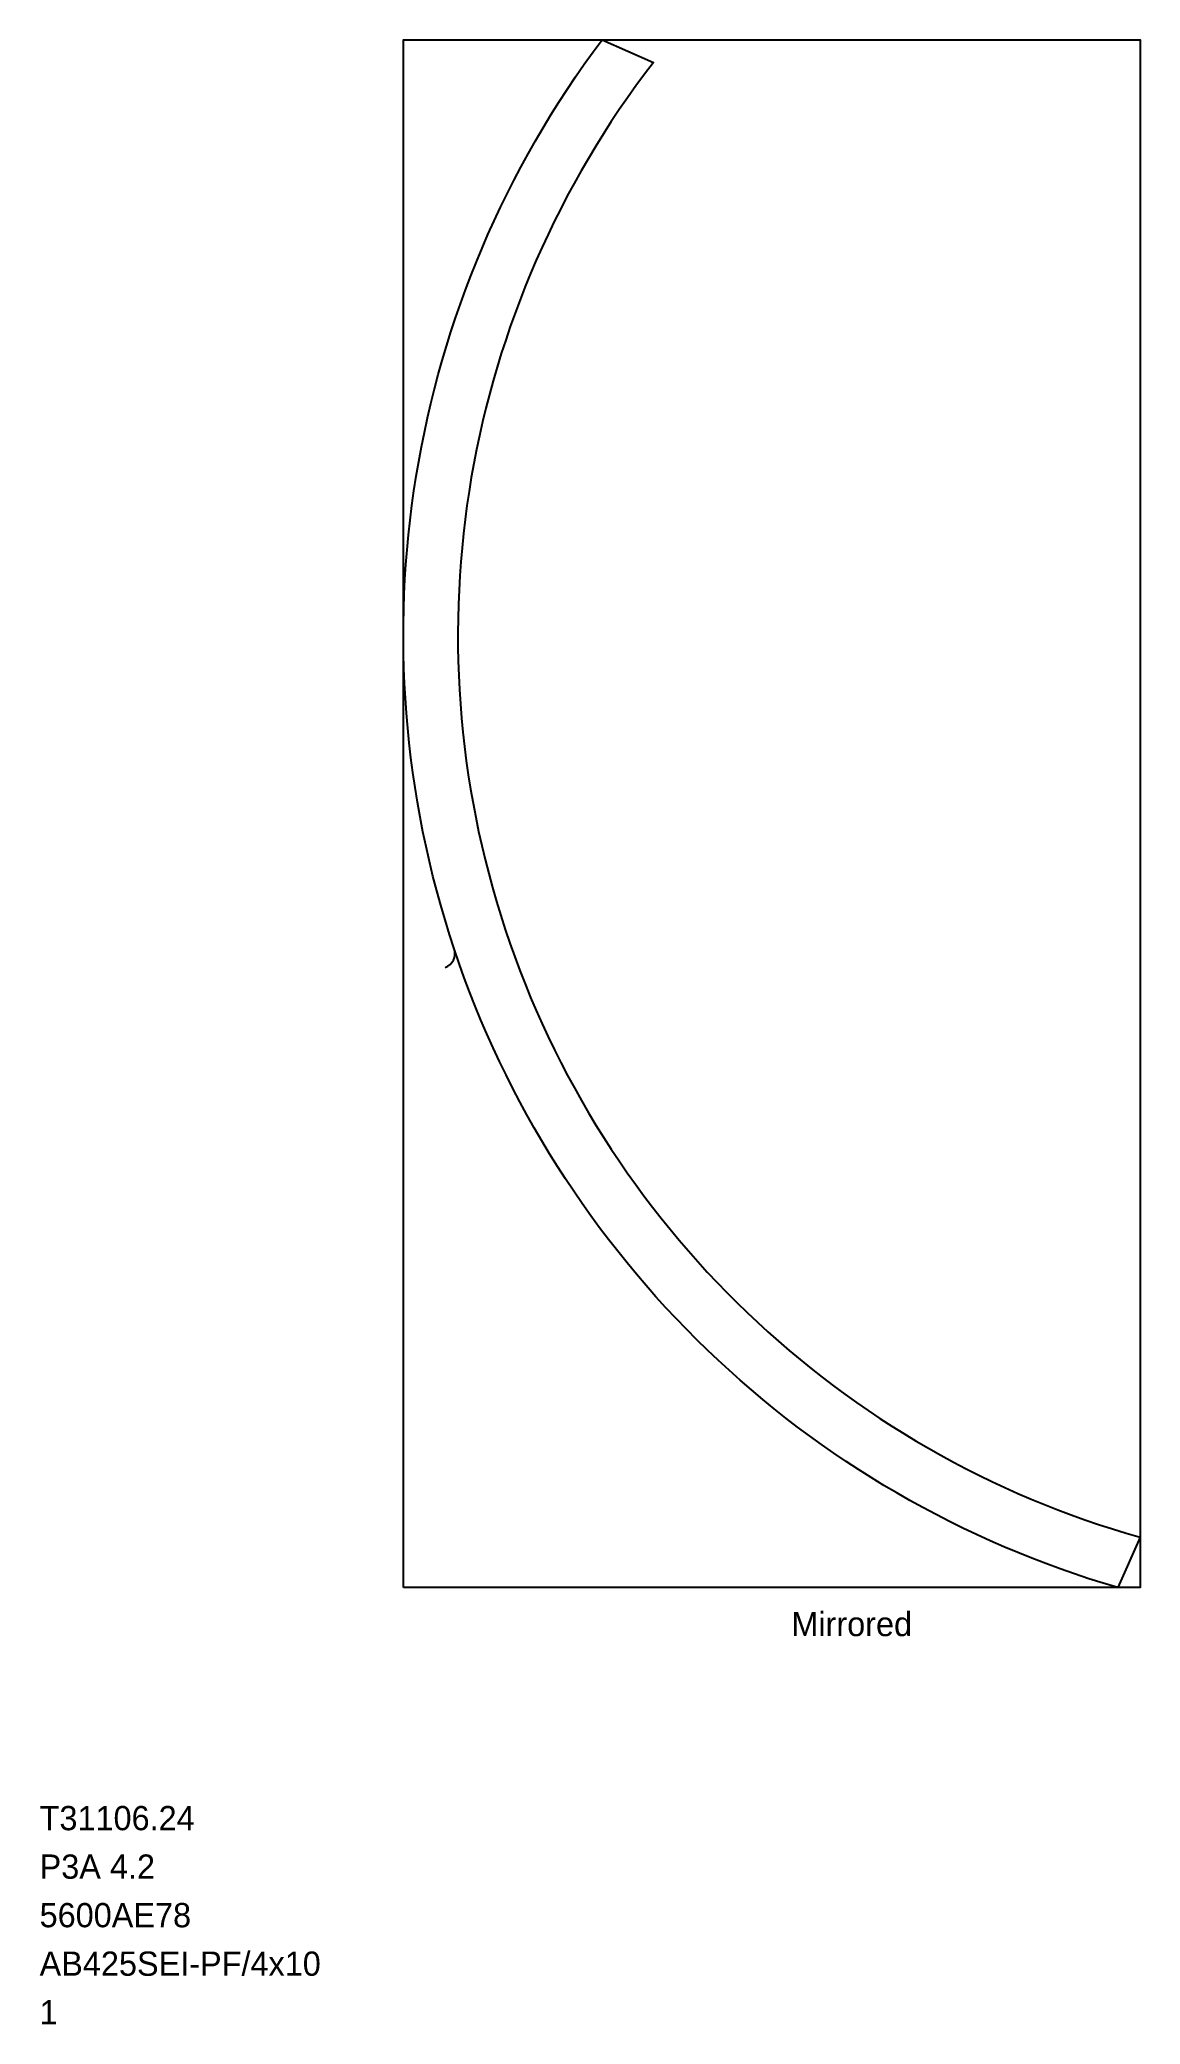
# Model space of a CAD drawing. Header units: metres. Extents: x -7.5 to 15.2, y -9 to 31.9.
import ezdxf

# ---------------------------------------------------------------- set-up
doc = ezdxf.new("R2010")
doc.units = ezdxf.units.M

msp = doc.modelspace()

# ---------------------------------------------------------------- linework, layer by layer
at = {"layer": 'BORDER_Z0P04', "color": 7}
msp.add_lwpolyline([(0, 0), (0, 31.9031), (15.1925, 31.9031), (15.1925, 0)], close=True, dxfattribs=at)
at = {"layer": 'ROUTE_Z0P25LT130RAMP', "color": 3}
msp.add_lwpolyline([(0.858747, 12.783218, 0.414213562), (1.048496, 13.162686, -0.246360454), (4.099382, 31.9031), (5.155099, 31.432429, 0.531388663), (15.195278, 1.037754), (14.732627, 0.000027, -0.246360454), (1.048496, 13.162686)], format="xyb", dxfattribs=at)

# ---------------------------------------------------------------- texts
at = {"layer": 'DESCRIPTION', "color": 1}
msp.add_text('P3A 4.2', height=0.5, dxfattribs=at).set_placement((-7.5, -6))
at = {"layer": 'FILENAME', "color": 1}
msp.add_text('5600AE78', height=0.5, dxfattribs=at).set_placement((-7.5, -7))
at = {"layer": 'ITEMNUMBER', "color": 1}
msp.add_text('T31106.24', height=0.5, dxfattribs=at).set_placement((-7.5, -5))
at = {"layer": 'MATERIALNAME', "color": 1}
msp.add_text('AB425SEI-PF/4x10', height=0.5, dxfattribs=at).set_placement((-7.5, -8))
at = {"layer": 'Qty', "color": 1}
msp.add_text('1', height=0.5, dxfattribs=at).set_placement((-7.5, -9))
at = {"layer": 'RUNFIELD', "color": 1}
msp.add_text('Mirrored', height=0.5, dxfattribs=at).set_placement((8, -1))

doc.saveas('drawing.dxf')
